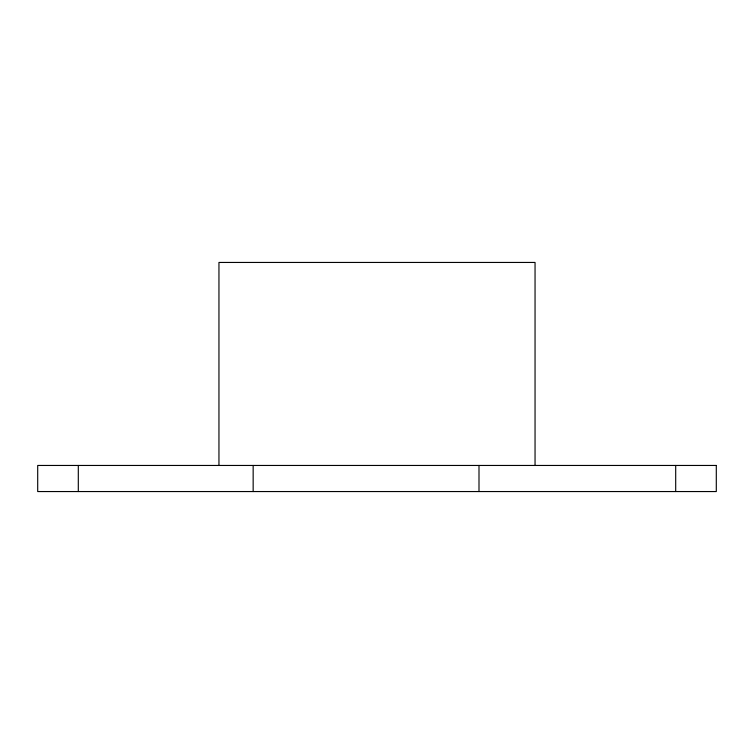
<?xml version="1.0" encoding="UTF-8"?>
<svg xmlns="http://www.w3.org/2000/svg" width="754" height="754" viewBox="0 0 754 754"><rect width="100%" height="100%" fill="white"/><g stroke="black" fill="none" stroke-linecap="round" stroke-linejoin="round"><path stroke-width="1.13" d="M675.697 465.454L675.697 491.551M535.048 465.454L535.048 262.449L218.952 262.449L218.952 465.454M478.997 465.454L478.997 491.551M253.156 465.454L253.156 491.551M78.303 465.454L78.303 491.551M716.3 465.454L37.7 465.454L37.7 491.551L716.3 491.551L716.3 465.454"/></g></svg>
